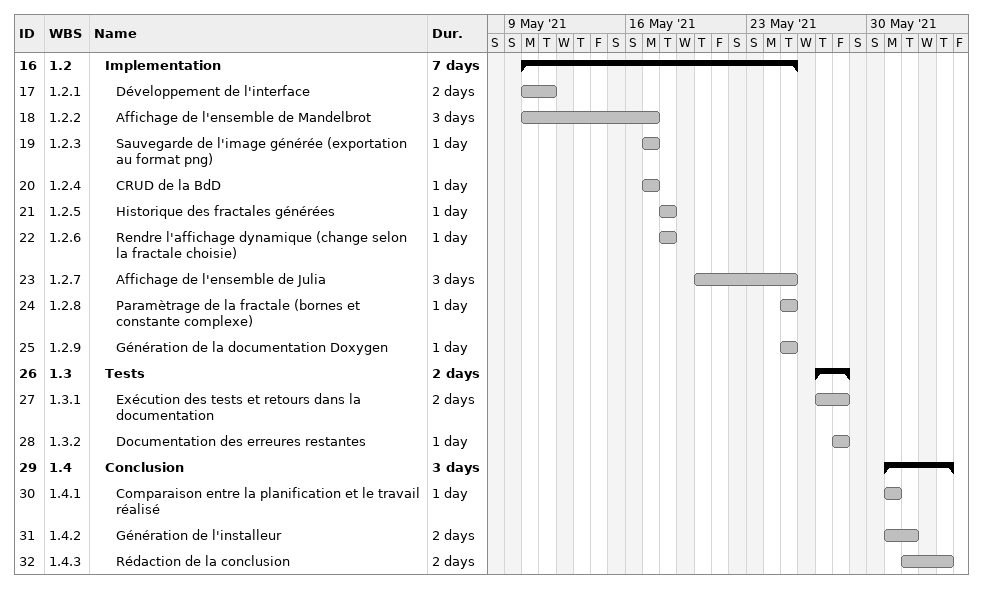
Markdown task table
| ID | WBS | Task | Duration | Start | Finish |
|---|---|---|---|---|---|
| 16 | 1.2 | **Implementation** | 7d | 2021-05-10 | 2021-05-25 |
| 17 | 1.2.1 | Développement de l'interface | 2d | 2021-05-10 | 2021-05-11 |
| 18 | 1.2.2 | Affichage de l'ensemble de Mandelbrot | 3d | 2021-05-10 | 2021-05-17 |
| 19 | 1.2.3 | Sauvegarde de l'image générée (exportation au format png) | 1d | 2021-05-17 | 2021-05-17 |
| 20 | 1.2.4 | CRUD de la BdD | 1d | 2021-05-17 | 2021-05-17 |
| 21 | 1.2.5 | Historique des fractales générées | 1d | 2021-05-18 | 2021-05-18 |
| 22 | 1.2.6 | Rendre l'affichage dynamique (change selon la fractale choisie) | 1d | 2021-05-18 | 2021-05-18 |
| 23 | 1.2.7 | Affichage de l'ensemble de Julia | 3d | 2021-05-20 | 2021-05-25 |
| 24 | 1.2.8 | Paramètrage de la fractale (bornes et constante complexe) | 1d | 2021-05-25 | 2021-05-25 |
| 25 | 1.2.9 | Génération de la documentation Doxygen | 1d | 2021-05-25 | 2021-05-25 |
| 26 | 1.3 | **Tests** | 2d | 2021-05-27 | 2021-05-28 |
| 27 | 1.3.1 | Exécution des tests et retours dans la documentation | 2d | 2021-05-27 | 2021-05-28 |
| 28 | 1.3.2 | Documentation des erreures restantes | 1d | 2021-05-28 | 2021-05-28 |
| 29 | 1.4 | **Conclusion** | 3d | 2021-05-31 | 2021-06-03 |
| 30 | 1.4.1 | Comparaison entre la planification et le travail réalisé | 1d | 2021-05-31 | 2021-05-31 |
| 31 | 1.4.2 | Génération de l'installeur | 2d | 2021-05-31 | 2021-06-01 |
| 32 | 1.4.3 | Rédaction de la conclusion | 2d | 2021-06-01 | 2021-06-03 |
